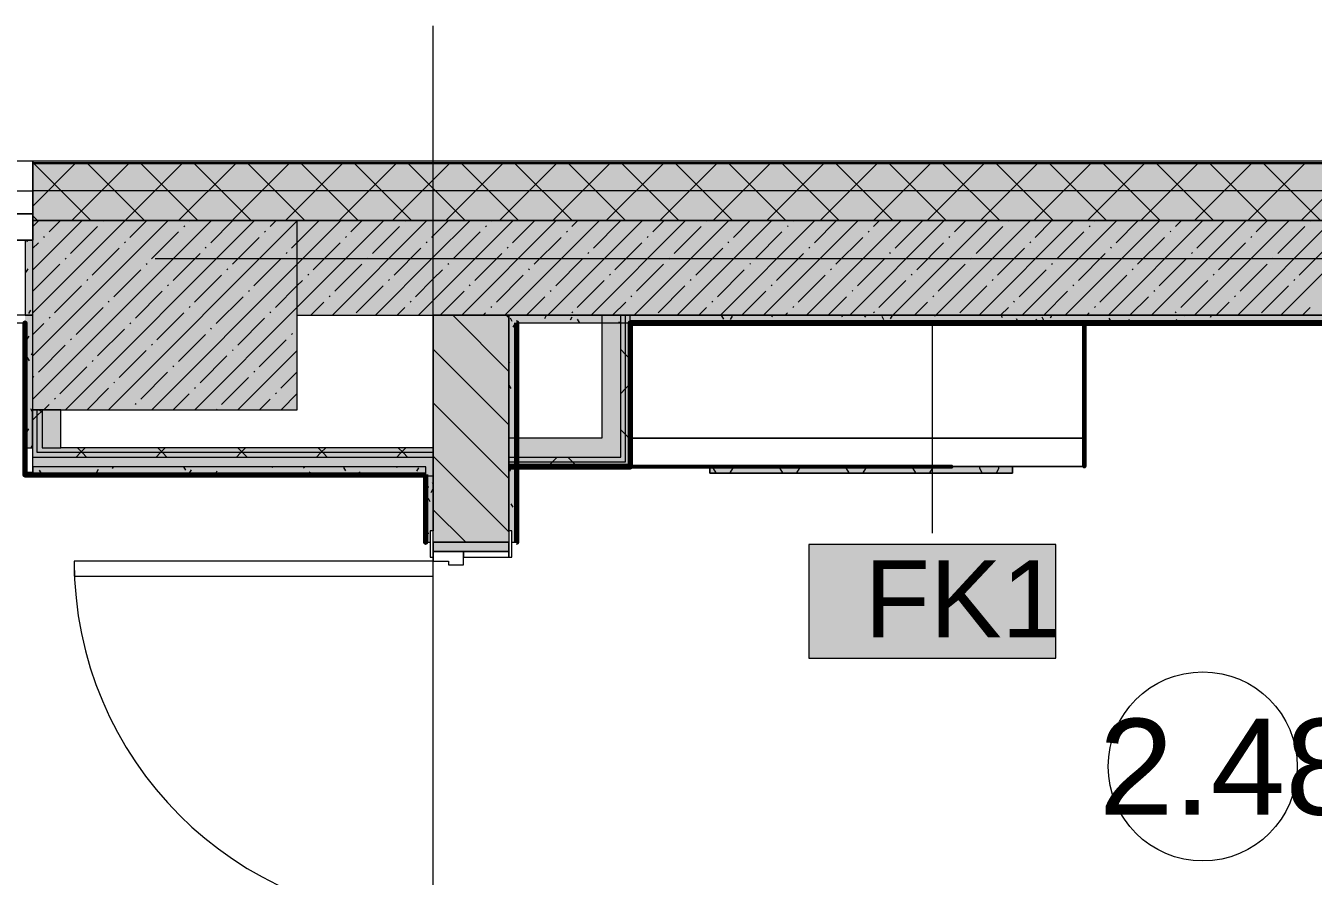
# Model space of a CAD drawing. Header units: millimetres. Extents: x -3817 to 677485, y -22715 to 103890.
# Drawn here: x 447410 to 450817, y 21586 to 23834 of the extents above; entities that cross this region are included whole.
import ezdxf

# ---------------------------------------------------------------- set-up
doc = ezdxf.new("R2010")
doc.units = ezdxf.units.MM
doc.layers.add('PDF _Геометрия', color=7, linetype='Continuous', true_color=0x1d1d1d)
doc.layers.add('PDF _Сплошная заливка', color=7, linetype='Continuous', true_color=0xffffff)
doc.layers.add('PDF _Текст', color=7, linetype='Continuous')
doc.styles.add('PDF GOST-Common', font='arial.ttf')

msp = doc.modelspace()

# ---------------------------------------------------------------- hatches: boundary and pattern name
at = {"layer": 'PDF _Сплошная заливка', "transparency": 33554559}
h = msp.add_hatch(color=256, dxfattribs=at)
h.paths.add_polyline_path([(452358.6, 23319), (452508.6, 23319), (452508.6, 23469), (447428.9, 23469), (447428.9, 23319), (450643.6, 23319)], flags=0)
h.paths.add_polyline_path([(437714.3, 23319), (438528.6, 23319), (438528.6, 23469), (437229.1, 23469), (437229.1, 23319), (437628.6, 23319)], flags=0)
h.paths.add_polyline_path([(436329.1, 23319), (436329.1, 23469), (435029.1, 23469), (435029.1, 23319), (435128.5, 23319)], flags=0)
h.paths.add_polyline_path([(445471.9, 23319), (446528.9, 23319), (446528.9, 23469), (445179.1, 23469), (445179.1, 23319)], flags=0)
h.paths.add_polyline_path([(439428.6, 23319), (440579.1, 23319), (440579.1, 23469), (439428.6, 23469)], flags=0)
h.paths.add_polyline_path([(444179, 23319), (444279.1, 23319), (444279.1, 23469), (442879.1, 23469), (442879.1, 23319), (443532.5, 23319)], flags=0)
h.paths.add_polyline_path([(433835.5, 23319), (434129.1, 23319), (434129.1, 23469), (432708.9, 23469), (432708.9, 23319), (433448.6, 23319)], flags=0)
h.paths.add_polyline_path([(427858.6, 23319), (428428.6, 23319), (428428.6, 23469), (423888.6, 23469), (423888.6, 23319), (427370.9, 23319)], flags=0)
h.paths.add_polyline_path([(429328.6, 23319), (430528.9, 23319), (430528.9, 23469), (429328.6, 23469)], flags=0)
h.paths.add_polyline_path([(420588.6, 23319), (420588.6, 23469), (420338.6, 23469), (420338.6, 23319), (420583, 23319)], flags=0)
h = msp.add_hatch(color=256, dxfattribs=at)
h.paths.add_polyline_path([(443504.1, 23069), (444279.1, 23069), (444279.1, 23319), (443379.1, 23319), (443379.1, 23069)], flags=0)
h.paths.add_polyline_path([(445471.9, 23069), (446528.9, 23069), (446528.9, 23319), (445179.1, 23319), (445179.1, 23069)], flags=0)
h.paths.add_polyline_path([(448488.6, 23069), (448488.6, 23319), (448128.6, 23319), (448128.6, 23069)], flags=0)
h.paths.add_polyline_path([(438504.1, 23069), (438528.6, 23069), (438528.6, 23319), (438328.6, 23319), (438328.6, 23069), (438454.1, 23069)], flags=0)
h.paths.add_polyline_path([(433448.6, 23069), (434129.1, 23069), (434129.1, 23319), (433448.6, 23319), (433448.6, 23199.2)], flags=0)
h.paths.add_polyline_path([(437229.1, 23069), (437628.6, 23069), (437628.6, 23319), (437229.1, 23319), (437229.1, 23180.6)], flags=0)
h.paths.add_polyline_path([(430528.9, 23069), (430528.9, 23319), (429328.6, 23319), (429328.6, 23069), (429956.7, 23069)], flags=0)
h.paths.add_polyline_path([(427838.6, 23069), (427858.6, 23069), (427858.6, 23319), (427838.6, 23319)], flags=0)
h.paths.add_polyline_path([(435029.1, 23069), (436329.1, 23069), (436329.1, 23319), (435029.1, 23319)], flags=0)
h.paths.add_polyline_path([(440300.2, 23069), (440579.1, 23069), (440579.1, 23319), (439428.6, 23319), (439428.6, 23069)], flags=0)
h.paths.add_polyline_path([(428416.1, 23069), (428428.6, 23069), (428428.6, 23319), (428078.6, 23319), (428078.6, 23069), (428403.6, 23069)], flags=0)
for points in [[(447408.9, 22718), (447428.9, 22718), (447428.6, 23069), (447408.9, 23069), (447408.9, 22819)], [(448057.8, 22693), (448488.6, 22693), (448488.6, 22705.5), (447428.6, 22705.5), (447428.6, 22693)], [(448468.6, 22648), (448468.6, 22668), (447428.9, 22668), (447428.9, 22648), (448057.8, 22648)], [(448704.2, 22669), (448997.1, 22669), (448997.1, 22681.5), (448688.6, 22681.5), (448688.6, 22669)], [(450020.6, 22651), (450020.6, 22669), (449220.6, 22668), (449220.6, 22651), (449350.7, 22651)]]:
    msp.add_hatch(color=256, dxfattribs=at).paths.add_polyline_path(points)
h = msp.add_hatch(color=256, dxfattribs=at)
h.paths.add_polyline_path([(448488.6, 21019), (448688.6, 21019), (448688.6, 21419), (448488.6, 21419), (448488.6, 21039)], flags=0)
h.paths.add_polyline_path([(448488.6, 22469), (448688.6, 22469), (448688.6, 23069), (448488.6, 23069), (448488.6, 22499)], flags=0)
at = {"layer": 'PDF _Сплошная заливка', "true_color": 0xe7e7e7, "transparency": 33554559}
for points in [[(448934.6, 22694), (448984.6, 22694), (448984.6, 23069), (448934.6, 23069), (448934.6, 22744)], [(448934.6, 22694), (448934.6, 22744), (448688.6, 22744), (448688.6, 22694), (448704.2, 22694)], [(448488.6, 22643), (448488.6, 22693), (447428.6, 22693), (447428.6, 22643), (448468.6, 22643)]]:
    msp.add_hatch(color=254, dxfattribs=at).paths.add_polyline_path(points)
at = {"layer": 'PDF _Сплошная заливка', "transparency": 33554559}
h = msp.add_hatch(color=256, dxfattribs=at)
h.paths.add_polyline_path([(448997.1, 23069), (449009.6, 23049), (449009.6, 23069), (449005.5, 23069)], flags=0)
h.paths.add_polyline_path([(448997.1, 22669), (449009.6, 22669), (449009.6, 23048), (448997.1, 23069), (448997.1, 22681.5)], flags=0)
h = msp.add_hatch(color=256, dxfattribs=at)
h.paths.add_polyline_path([(448688.6, 21039), (448708.6, 21040), (448708.6, 21419), (448696.6, 21419), (448696.6, 21389), (448688.6, 21389)], flags=0)
h.paths.add_polyline_path([(448708.6, 22469), (448708.6, 23048.5), (448688.6, 23049), (448689.7, 22499), (448696.6, 22499), (448696.6, 22469)], flags=0)
h = msp.add_hatch(color=256, dxfattribs=at)
h.paths.add_polyline_path([(448480.6, 21039), (448488.6, 21039), (448488.6, 21389), (448480.6, 21389), (448480.6, 21419), (448468.6, 21419), (448468.6, 21039)], flags=0)
h.paths.add_polyline_path([(448480.6, 22469), (448480.6, 22499), (448488.6, 22499), (448488.6, 22643), (448468.6, 22643), (448468.6, 22469)], flags=0)

# ---------------------------------------------------------------- linework, layer by layer
at = {"layer": 'PDF _Геометрия', "color": 253, "lineweight": 9, "true_color": 0xaaaaaa}
for points in [[(448488.6, 19067.2), (448488.6, 21334.1), (448488.6, 23834.1)], [(447428.9, 23337), (446528.9, 23337)], [(447358.9, 23267), (447428.6, 23267)], [(447752.7, 23219), (449858.6, 23219), (452358.6, 23219)]]:
    msp.add_lwpolyline(points, dxfattribs=at)
at = {"layer": 'PDF _Геометрия', "color": 9, "lineweight": 9, "true_color": 0xc0c0c0}
for points in [[(440579.1, 23477), (442879.1, 23477), (442879.1, 23319), (442879.1, 23477), (444279.1, 23477), (444279.1, 23319), (444279.1, 23477), (445179.1, 23477), (445179.1, 23319), (445179.1, 23477), (446528.9, 23477), (446528.9, 23319), (446528.9, 23477), (447428.9, 23477), (447428.9, 23319), (447428.9, 23477), (452516.6, 23477), (452516.6, 23472), (452516.6, 23319), (452516.6, 15039), (452358.6, 15039), (452516.6, 15039), (452516.6, 13839)], [(447428.6, 23267), (447408.9, 23267), (447408.9, 23069), (447428.6, 23069), (447408.9, 23069), (445434.1, 23069), (443579.1, 23069), (443579.1, 23049), (443579.1, 22668), (443579.1, 23069), (444279.1, 23069), (444279.1, 23319), (444279.1, 23267)], [(448128.6, 23069), (448488.6, 23069), (448488.6, 22643), (448488.6, 22718), (447503.6, 22718), (447503.6, 22819), (447428.6, 22819)], [(448708.6, 23048.5), (448708.6, 23049), (449009.6, 23049), (449009.6, 23069), (448934.6, 23069), (448934.6, 22744), (448688.6, 22744), (448688.6, 22669), (448934.6, 22669), (448997.1, 22669), (449009.6, 22669), (449009.6, 23048)], [(444279.1, 23049), (445434.1, 23049), (447408.9, 23049), (447408.9, 22718), (447428.6, 22718), (447428.6, 22820)], [(449009.6, 22669), (450210.1, 22669), (450210.1, 22744), (449010.6, 22744), (450210.1, 22744), (450210.1, 23048)], [(449010.6, 23049), (452088.6, 23049)], [(447428.9, 22718), (447428.9, 22819)], [(447428.6, 22718), (447428.6, 22705.5), (447428.6, 22643), (448467.6, 22643)], [(448468.6, 22648), (448468.6, 22668), (447428.9, 22668), (447428.9, 22648)], [(450210.1, 22669), (450020.6, 22669)], [(448468.6, 22643), (448468.6, 22469), (448480.6, 22469)], [(448488.6, 22469), (448688.6, 22469)], [(448696.6, 22469), (448708.6, 22469)]]:
    msp.add_lwpolyline(points, dxfattribs=at)
at = {"layer": 'PDF _Геометрия', "color": 7, "lineweight": 9}
for points in [[(452511.6, 15039), (452511.6, 23319), (452511.6, 23469), (452511.6, 23472), (447428.9, 23472)], [(452508.6, 15039), (452508.6, 23319), (452508.6, 23469), (447428.9, 23469)], [(452437.6, 15039), (452437.6, 23398), (447428.9, 23398)], [(448688.6, 22669), (448688.6, 23049), (448688.6, 23069), (448488.6, 23069), (448688.6, 23069), (449005.5, 23069), (452088.6, 23069), (452108.6, 23069), (452108.6, 21039)], [(452088.6, 23069), (449009.6, 23069), (449005.5, 23069), (448997.1, 23069), (448984.6, 23069), (448934.6, 23069), (448688.6, 23069), (448688.6, 23049), (448688.6, 22499), (448688.6, 22668)], [(448688.6, 22694), (448934.6, 22694), (448984.6, 22694), (448984.6, 23069), (448934.6, 23069)], [(448688.6, 22681.5), (448934.6, 22681.5), (448984.6, 22681.5), (448997.1, 22681.5), (448997.1, 23069), (448984.6, 23069)], [(449009.6, 23069), (449005.5, 23069), (448997.1, 23069)], [(448708.6, 22469), (448708.6, 23048.5)], [(449808.6, 23048.5), (449808.6, 22492.7)], [(448488.6, 22705.5), (447441.1, 22705.5), (447441.1, 22718), (447441.1, 22819)], [(447453.6, 22819), (447453.6, 22718), (447503.6, 22718)], [(447428.6, 22718), (447428.9, 22718)], [(448488.6, 22693), (447428.6, 22693)], [(447428.9, 22648), (448468.6, 22648)], [(448488.6, 22643), (448488.6, 22499), (448488.6, 22643), (448468.6, 22643)]]:
    msp.add_lwpolyline(points, dxfattribs=at)
at = {"layer": 'PDF _Геометрия', "lineweight": 9}
for points in [[(447428.9, 23357.1), (447540.7, 23469)], [(447582.8, 23319), (447432.8, 23469)], [(447532.2, 23319), (447682.2, 23469)], [(447724.3, 23319), (447574.3, 23469)], [(447673.6, 23319), (447823.6, 23469)], [(447865.7, 23319), (447715.7, 23469)], [(447815, 23319), (447965, 23469)], [(448007.1, 23319), (447857.1, 23469)], [(447956.4, 23319), (448106.4, 23469)], [(448148.5, 23319), (447998.5, 23469)], [(448097.9, 23319), (448247.9, 23469)], [(448289.9, 23319), (448139.9, 23469)], [(448239.3, 23319), (448389.3, 23469)], [(448431.4, 23319), (448281.4, 23469)], [(448380.7, 23319), (448530.7, 23469)], [(448572.8, 23319), (448422.8, 23469)], [(448522.1, 23319), (448672.1, 23469)], [(448714.2, 23319), (448564.2, 23469)], [(448663.5, 23319), (448813.5, 23469)], [(448855.6, 23319), (448705.6, 23469)], [(448805, 23319), (448955, 23469)], [(448997, 23319), (448847, 23469)], [(448946.4, 23319), (449096.4, 23469)], [(449138.5, 23319), (448988.5, 23469)], [(449087.8, 23319), (449237.8, 23469)], [(449279.9, 23319), (449129.9, 23469)], [(449229.2, 23319), (449379.2, 23469)], [(449421.3, 23319), (449271.3, 23469)], [(449370.6, 23319), (449520.6, 23469)], [(449562.7, 23319), (449412.7, 23469)], [(449512.1, 23319), (449662.1, 23469)], [(449704.2, 23319), (449554.2, 23469)], [(449653.5, 23319), (449803.5, 23469)], [(449845.6, 23319), (449695.6, 23469)], [(449794.9, 23319), (449944.9, 23469)], [(449987, 23319), (449837, 23469)], [(449936.3, 23319), (450086.3, 23469)], [(450128.4, 23319), (449978.4, 23469)], [(450077.7, 23319), (450227.7, 23469)], [(450269.8, 23319), (450119.8, 23469)], [(450219.2, 23319), (450369.2, 23469)], [(450411.3, 23319), (450261.3, 23469)], [(450360.6, 23319), (450510.6, 23469)], [(450552.7, 23319), (450402.7, 23469)], [(450502, 23319), (450652, 23469)], [(450694.1, 23319), (450544.1, 23469)], [(450643.4, 23319), (450793.4, 23469)], [(450835.5, 23319), (450685.5, 23469)], [(450784.9, 23319), (450934.9, 23469)], [(447428.6, 23302.4), (447445.3, 23319)], [(447428.6, 23188.3), (447559.3, 23319)], [(447428.6, 23074.3), (447673.4, 23319)], [(447428.6, 22960.2), (447787.4, 23319)], [(447428.6, 22846.2), (447901.5, 23319)], [(447441.4, 23319), (447428.9, 23331.6)], [(447472.3, 23289), (447502.3, 23319)], [(447515.5, 22819), (448015.5, 23319)], [(447529.3, 23232), (447600.6, 23303.2)], [(447614.9, 23317.5), (447616.4, 23319)], [(447629.6, 22819), (448128.6, 23318.1)], [(447686.1, 23274.7), (447730.4, 23319)], [(447743.6, 22819), (448128.6, 23204), (448243.6, 23319)], [(447828.7, 23303.2), (447831.1, 23305.6)], [(447843, 23317.5), (447844.5, 23319)], [(447857.7, 22819), (448128.6, 23090), (448357.7, 23319)], [(447900, 23260.5), (447958.5, 23319)], [(448056.8, 23303.2), (448072.6, 23319)], [(448113.8, 23246.2), (448128.6, 23261), (448185.1, 23317.5)], [(448221.7, 23069), (448471.7, 23319)], [(448270.6, 23289), (448300.7, 23319)], [(448327.7, 23232), (448398.9, 23303.2)], [(448335.8, 23069), (448488.6, 23221.9), (448585.8, 23319)], [(448413.2, 23317.5), (448414.7, 23319)], [(448449.8, 23069), (448488.6, 23107.8), (448699.8, 23319)], [(448484.5, 23274.7), (448488.6, 23278.9), (448528.8, 23319)], [(448563.9, 23069), (448813.9, 23319)], [(448627, 23303.2), (448629.4, 23305.6)], [(448641.3, 23317.5), (448642.8, 23319)], [(448677.9, 23069), (448927.9, 23319)], [(448698.3, 23260.5), (448756.9, 23319)], [(448792, 23069), (449042, 23319)], [(448855.1, 23303.2), (448870.9, 23319)], [(448906, 23069), (449156, 23319)], [(448912.2, 23246.2), (448983.4, 23317.5)], [(449020.1, 23069), (449270.1, 23319)], [(449069, 23289), (449099, 23319)], [(449126, 23232), (449197.3, 23303.2)], [(449134.1, 23069), (449384.1, 23319)], [(449211.5, 23317.5), (449213.1, 23319)], [(449248.2, 23069), (449498.2, 23319)], [(449282.8, 23274.7), (449327.1, 23319)], [(449362.2, 23069), (449612.2, 23319)], [(449425.4, 23303.2), (449427.8, 23305.6)], [(449439.6, 23317.5), (449441.2, 23319)], [(449476.3, 23069), (449726.3, 23319)], [(449496.7, 23260.5), (449555.2, 23319)], [(449590.3, 23069), (449840.3, 23319)], [(449653.5, 23303.2), (449669.2, 23319)], [(449704.4, 23069), (449954.4, 23319)], [(449710.5, 23246.2), (449781.8, 23317.5)], [(449818.4, 23069), (450068.4, 23319)], [(449867.3, 23289), (449897.3, 23319)], [(449924.4, 23232), (449995.6, 23303.2)], [(449932.5, 23069), (450182.5, 23319)], [(450009.9, 23317.5), (450011.4, 23319)], [(450046.5, 23069), (450296.5, 23319)], [(450081.2, 23274.7), (450125.4, 23319)], [(450160.6, 23069), (450410.6, 23319)], [(450223.7, 23303.2), (450226.1, 23305.6)], [(450238, 23317.5), (450239.5, 23319)], [(450274.6, 23069), (450524.6, 23319)], [(450295, 23260.5), (450353.5, 23319)], [(450388.7, 23069), (450638.7, 23319)], [(450451.8, 23303.2), (450467.6, 23319)], [(450502.7, 23069), (450752.7, 23319)], [(450508.9, 23246.2), (450580.1, 23317.5)], [(450616.8, 23069), (450866.8, 23319)], [(450665.7, 23289), (450695.7, 23319)], [(450722.7, 23232), (450794, 23303.2)], [(450730.8, 23069), (450980.8, 23319)], [(450808.2, 23317.5), (450809.7, 23319)], [(447458, 23274.7), (447460.4, 23277.1)], [(447743.2, 23217.7), (447814.4, 23289)], [(447957, 23203.4), (448028.3, 23274.7)], [(448042.5, 23289), (448044.9, 23291.4)], [(448256.4, 23274.7), (448258.8, 23277.1)], [(448541.5, 23217.7), (448612.8, 23289)], [(448755.3, 23203.4), (448826.6, 23274.7)], [(448840.9, 23289), (448843.3, 23291.4)], [(449054.7, 23274.7), (449057.1, 23277.1)], [(449339.8, 23217.7), (449411.1, 23289)], [(449553.7, 23203.4), (449625, 23274.7)], [(449639.2, 23289), (449641.6, 23291.4)], [(449853.1, 23274.7), (449855.4, 23277.1)], [(450138.2, 23217.7), (450209.5, 23289)], [(450352, 23203.4), (450423.3, 23274.7)], [(450437.6, 23289), (450439.9, 23291.4)], [(450651.4, 23274.7), (450653.8, 23277.1)], [(447428.6, 23245.3), (447443.8, 23260.5)], [(447586.3, 23174.9), (447657.6, 23246.2)], [(447671.9, 23260.5), (447674.3, 23262.8)], [(447800.2, 23160.7), (447871.5, 23232)], [(447885.7, 23246.2), (447888.1, 23248.6)], [(448099.6, 23232), (448101.9, 23234.3)], [(448170.8, 23189.2), (448242.1, 23260.5)], [(448384.7, 23174.9), (448456, 23246.2)], [(448470.2, 23260.5), (448472.6, 23262.8)], [(448598.5, 23160.7), (448669.8, 23232)], [(448684.1, 23246.2), (448686.4, 23248.6)], [(448897.9, 23232), (448900.3, 23234.3)], [(448969.2, 23189.2), (449040.5, 23260.5)], [(449183, 23174.9), (449254.3, 23246.2)], [(449268.6, 23260.5), (449270.9, 23262.8)], [(449396.9, 23160.7), (449468.2, 23232)], [(449482.4, 23246.2), (449484.8, 23248.6)], [(449696.3, 23232), (449698.6, 23234.3)], [(449767.5, 23189.2), (449838.8, 23260.5)], [(449981.4, 23174.9), (450052.7, 23246.2)], [(450066.9, 23260.5), (450069.3, 23262.8)], [(450195.2, 23160.7), (450266.5, 23232)], [(450280.8, 23246.2), (450283.1, 23248.6)], [(450494.6, 23232), (450497, 23234.3)], [(450565.9, 23189.2), (450637.2, 23260.5)], [(450779.7, 23174.9), (450851, 23246.2)], [(447429.5, 23132.2), (447500.8, 23203.4)], [(447515.1, 23217.7), (447517.4, 23220.1)], [(447728.9, 23203.4), (447731.3, 23205.8)], [(448014, 23146.4), (448085.3, 23217.7)], [(448227.9, 23132.2), (448299.2, 23203.4)], [(448313.4, 23217.7), (448315.8, 23220.1)], [(448527.2, 23203.4), (448529.6, 23205.8)], [(448812.4, 23146.4), (448883.7, 23217.7)], [(449026.2, 23132.2), (449097.5, 23203.4)], [(449111.8, 23217.7), (449114.1, 23220.1)], [(449325.6, 23203.4), (449328, 23205.8)], [(449610.7, 23146.4), (449682, 23217.7)], [(449824.6, 23132.2), (449895.8, 23203.4)], [(449910.1, 23217.7), (449912.5, 23220.1)], [(450123.9, 23203.4), (450126.3, 23205.8)], [(450409.1, 23146.4), (450480.3, 23217.7)], [(450622.9, 23132.2), (450694.2, 23203.4)], [(450708.4, 23217.7), (450710.8, 23220.1)], [(447572.1, 23160.7), (447574.5, 23163)], [(447643.4, 23117.9), (447714.6, 23189.2)], [(447857.2, 23103.7), (447928.5, 23174.9)], [(447942.7, 23189.2), (447945.1, 23191.6)], [(448156.6, 23174.9), (448159, 23177.3)], [(448370.4, 23160.7), (448372.8, 23163)], [(448441.7, 23117.9), (448488.6, 23164.8), (448513, 23189.2)], [(448655.6, 23103.7), (448726.8, 23174.9)], [(448741.1, 23189.2), (448743.5, 23191.6)], [(448954.9, 23174.9), (448957.3, 23177.3)], [(449168.8, 23160.7), (449171.1, 23163)], [(449240.1, 23117.9), (449311.3, 23189.2)], [(449453.9, 23103.7), (449525.2, 23174.9)], [(449539.4, 23189.2), (449541.8, 23191.6)], [(449753.3, 23174.9), (449755.6, 23177.3)], [(449967.1, 23160.7), (449969.5, 23163)], [(450038.4, 23117.9), (450109.7, 23189.2)], [(450252.2, 23103.7), (450323.5, 23174.9)], [(450337.8, 23189.2), (450340.2, 23191.6)], [(450551.6, 23174.9), (450554, 23177.3)], [(450765.5, 23160.7), (450767.8, 23163)], [(447486.5, 23075.1), (447557.8, 23146.4)], [(447700.4, 23060.9), (447771.7, 23132.2)], [(447785.9, 23146.4), (447788.3, 23148.8)], [(447999.8, 23132.2), (448002.1, 23134.5)], [(448071.1, 23089.4), (448128.6, 23147), (448142.3, 23160.7)], [(448284.9, 23075.1), (448356.2, 23146.4)], [(448506.9, 23069), (448570, 23132.2)], [(448584.3, 23146.4), (448586.6, 23148.8)], [(448798.1, 23132.2), (448800.5, 23134.5)], [(448869.4, 23089.4), (448940.7, 23160.7)], [(449083.2, 23075.1), (449154.5, 23146.4)], [(449305.2, 23069), (449368.4, 23132.2)], [(449382.6, 23146.4), (449385, 23148.8)], [(449596.5, 23132.2), (449598.8, 23134.5)], [(449667.7, 23089.4), (449739, 23160.7)], [(449881.6, 23075.1), (449952.9, 23146.4)], [(450103.5, 23069), (450166.7, 23132.2)], [(450181, 23146.4), (450183.3, 23148.8)], [(450394.8, 23132.2), (450397.2, 23134.5)], [(450466.1, 23089.4), (450537.4, 23160.7)], [(450679.9, 23075.1), (450751.2, 23146.4)], [(447629.1, 23103.7), (447631.5, 23106)], [(447914.2, 23046.6), (447985.5, 23117.9)], [(448164.7, 23069), (448199.4, 23103.7)], [(448213.6, 23117.9), (448216, 23120.3)], [(448427.5, 23103.7), (448429.8, 23106)], [(448735, 23069), (448783.9, 23117.9)], [(448963.1, 23069), (448997.7, 23103.7)], [(449012, 23117.9), (449014.3, 23120.3)], [(449225.8, 23103.7), (449228.2, 23106)], [(449533.3, 23069), (449582.2, 23117.9)], [(449761.4, 23069), (449796, 23103.7)], [(449810.3, 23117.9), (449812.7, 23120.3)], [(450024.1, 23103.7), (450026.5, 23106)], [(450331.6, 23069), (450380.5, 23117.9)], [(450559.7, 23069), (450594.4, 23103.7)], [(450608.6, 23117.9), (450611, 23120.3)], [(447472.3, 23060.9), (447474.7, 23063.3)], [(447543.6, 23018.1), (447614.9, 23089.4)], [(447757.4, 23003.9), (447828.7, 23075.1)], [(447843, 23089.4), (447845.3, 23091.8)], [(447971.3, 22989.6), (448042.5, 23060.9)], [(448056.8, 23075.1), (448059.2, 23077.5)], [(448392.8, 23069), (448413.2, 23089.4)], [(448688.6, 22920.3), (448539.9, 23069)], [(448620.9, 23069), (448627, 23075.1)], [(448641.3, 23089.4), (448643.7, 23091.8)], [(448688.6, 23061.7), (448681.4, 23069)], [(448855.1, 23075.1), (448857.5, 23077.5)], [(449191.2, 23069), (449211.5, 23089.4)], [(449419.3, 23069), (449425.4, 23075.1)], [(449439.6, 23089.4), (449442, 23091.8)], [(449653.5, 23075.1), (449655.9, 23077.5)], [(449989.5, 23069), (450009.9, 23089.4)], [(450217.6, 23069), (450223.7, 23075.1)], [(450238, 23089.4), (450240.4, 23091.8)], [(450451.8, 23075.1), (450454.2, 23077.5)], [(450787.8, 23069), (450808.2, 23089.4)], [(447428.6, 23017.2), (447458, 23046.6)], [(447600.6, 22961.1), (447671.9, 23032.4)], [(447686.1, 23046.6), (447688.5, 23049)], [(447900, 23032.4), (447902.3, 23034.7)], [(448128.1, 23032.4), (448128.6, 23032.9)], [(447529.3, 23003.9), (447531.7, 23006.2)], [(447743.2, 22989.6), (447745.5, 22992)], [(447814.4, 22946.8), (447885.7, 23018.1)], [(448028.3, 22932.6), (448099.6, 23003.9)], [(448113.8, 23018.1), (448116.2, 23020.5)], [(447443.8, 22918.3), (447515.1, 22989.6)], [(447657.6, 22904.1), (447728.9, 22975.3)], [(447871.5, 22889.8), (447942.7, 22961.1)], [(447957, 22975.3), (447959.4, 22977.7)], [(447971.7, 22819), (448128.6, 22975.9)], [(448688.6, 22778.9), (448488.6, 22978.9)], [(449009.6, 22952.9), (448997.1, 22965.4), (448984.6, 22977.9)], [(447500.8, 22861.3), (447572.1, 22932.6)], [(447586.3, 22946.8), (447588.7, 22949.2)], [(447800.2, 22932.6), (447802.6, 22934.9)], [(447429.5, 22904.1), (447431.9, 22906.4)], [(447643.4, 22889.8), (447645.7, 22892.2)], [(447714.6, 22847), (447785.9, 22918.3)], [(447928.5, 22832.8), (447999.8, 22904.1)], [(448014, 22918.3), (448016.4, 22920.7)], [(448085.3, 22875.6), (448128.6, 22918.9)], [(447572.6, 22819), (447629.1, 22875.6)], [(447800.7, 22819), (447843, 22861.3)], [(447857.2, 22875.6), (447859.6, 22877.9)], [(448071.1, 22861.3), (448073.4, 22863.7)], [(448085.8, 22819), (448128.6, 22861.9)], [(448984.6, 22862.3), (448997.1, 22874.8), (449009.6, 22887.3)], [(447458.5, 22819), (447472.3, 22832.8)], [(447486.5, 22847), (447488.9, 22849.4)], [(447700.4, 22832.8), (447702.8, 22835.2)], [(447914.7, 22819), (447916.6, 22820.9)], [(448028.8, 22819), (448056.8, 22847)], [(448688.6, 22637.5), (448488.6, 22837.5)], [(447428.6, 22791.2), (447441.1, 22803.7), (447453.6, 22816.2)], [(447453.6, 22811.8), (447446.4, 22819)], [(449009.6, 22740.7), (448997.1, 22753.2), (448984.6, 22765.7)], [(447542.6, 22693), (447555.1, 22705.5), (447567.6, 22718)], [(447572.4, 22693), (447559.9, 22705.5), (447547.4, 22718)], [(447754.7, 22693), (447767.2, 22705.5), (447779.7, 22718)], [(447784.6, 22693), (447772.1, 22705.5), (447759.6, 22718)], [(447966.8, 22693), (447979.3, 22705.5), (447991.8, 22718)], [(447996.7, 22693), (447984.2, 22705.5), (447971.7, 22718)], [(448179, 22693), (448191.5, 22705.5), (448204, 22718)], [(448208.8, 22693), (448196.3, 22705.5), (448183.8, 22718)], [(448391.1, 22693), (448403.6, 22705.5), (448416.1, 22718)], [(448421, 22693), (448408.5, 22705.5), (448396, 22718)], [(448688.6, 22496), (448488.6, 22696)], [(448791.4, 22669), (448803.9, 22681.5), (448816.4, 22694)], [(448869.2, 22669), (448856.7, 22681.5), (448844.2, 22694)], [(449003.5, 22669), (449009.6, 22675.2)], [(448574.3, 22469), (448488.6, 22554.6)]]:
    msp.add_lwpolyline(points, dxfattribs=at)
at = {"layer": 'PDF _Геометрия', "color": 116, "lineweight": 13, "true_color": 0x008040}
msp.add_lwpolyline([(446528.9, 23398), (447428.9, 23398)], dxfattribs=at)
at = {"layer": 'PDF _Геометрия', "color": 253, "lineweight": 13, "true_color": 0xaaaaaa}
for points in [[(447428.9, 23337), (447428.9, 23267), (447358.9, 23267), (447358.9, 23337)], [(448488.6, 22429), (448488.6, 22499), (448480.6, 22499), (448480.6, 22429)], [(448696.6, 22429), (448696.6, 22499), (448688.6, 22499), (448688.6, 22429)], [(448688.6, 22444), (448688.6, 22469), (448488.6, 22469), (448488.6, 22444)], [(447538.6, 22419), (447538.6, 22379), (448488.6, 22379), (448488.6, 22419)], [(448488.6, 22419), (448528.6, 22419), (448528.6, 22409), (448568.6, 22409), (448568.6, 22444), (448488.6, 22444)], [(448489.6, 22429), (448489.6, 22444), (448488.6, 22444), (448488.6, 22429)], [(448688.6, 22429), (448688.6, 22444), (448568.6, 22444), (448568.6, 22429)]]:
    msp.add_lwpolyline(points, close=True, dxfattribs=at)
at = {"layer": 'PDF _Геометрия', "color": 7, "lineweight": 9}
for points in [[(448128.6, 23319), (447428.6, 23319), (447428.6, 22819), (448128.6, 22819)], [(448488.6, 23319), (447428.9, 23319)], [(450135.2, 22462.6), (449482, 22462.6), (449482, 22162.6), (450135.2, 22162.6)]]:
    msp.add_lwpolyline(points, close=True, dxfattribs=at)
at = {"layer": 'PDF _Геометрия', "color": 9, "lineweight": 9, "true_color": 0xc0c0c0}
msp.add_lwpolyline([(448488.6, 23319), (452358.6, 23319), (452108.6, 23319)], close=True, dxfattribs=at)
at = {"layer": 'PDF _Геометрия', "color": 253, "lineweight": 9, "true_color": 0x9b9b9b}
for points in [[(447415.2, 23262.4), (447412.5, 23267)], [(447415.6, 23191.5), (447410.6, 23182.8)], [(447422.7, 23081.9), (447417.7, 23073.1)], [(448697.7, 23052.6), (448692.7, 23061.3)], [(448787.4, 23068.2), (448782.4, 23059.5)], [(448855.5, 23064.1), (448850.4, 23055.4)], [(449257.2, 23058.8), (449252.2, 23067.6)], [(449278.9, 23066), (449273.9, 23057.3)], [(449315.8, 23069), (449315.5, 23068.5)], [(449386.2, 23069), (449383.5, 23064.4)], [(449571, 23064), (449568.1, 23069)], [(449632.6, 23069), (449629.3, 23063.3)], [(449639, 23068.1), (449638.5, 23069)], [(449680.7, 23057), (449675.7, 23065.7)], [(449702.3, 23067.9), (449697.3, 23059.2)], [(449816.7, 23065.1), (449814.5, 23069)], [(449994.4, 23062.1), (449990.5, 23069)], [(450036.1, 23051), (450031.1, 23059.7)], [(450104.1, 23055.1), (450099.1, 23063.8)], [(450125.3, 23069), (450120.7, 23061.1)], [(450230.9, 23069), (450230.4, 23068.2)], [(450281.8, 23052.1), (450276.8, 23060.8)], [(450477.3, 23069), (450476.1, 23067.1)], [(450547.6, 23069), (450544.2, 23063)], [(448704.2, 23045.9), (448699.1, 23037.2)], [(448875.4, 23049.6), (448870.4, 23058.3)], [(448981.4, 23049), (448980.1, 23051.2)], [(449237.3, 23054.9), (449233.9, 23049)], [(449483, 23053.8), (449480.2, 23049)], [(449551, 23049.7), (449550.6, 23049)], [(449720.5, 23049), (449717.3, 23054.5)], [(450084.1, 23058.7), (450079.1, 23049.9)], [(450142.8, 23049), (450140.7, 23052.6)], [(450329.9, 23057.6), (450324.9, 23049)], [(450397.9, 23053.5), (450395.3, 23049)], [(450459.5, 23049.1), (450454.5, 23057.8)], [(450565.2, 23049), (450564.2, 23050.7)], [(450643.6, 23052.4), (450641.7, 23049)], [(447418.6, 23013.8), (447413.6, 23005.1)], [(447420.4, 22948.6), (447415.3, 22957.3)], [(447428.6, 22970.2), (447424.7, 22963.5)], [(448690.7, 22942.9), (448688.6, 22946.4)], [(448688.6, 22919.7), (448690.5, 22919.7)], [(448688.6, 22858.8), (448690.5, 22858.8)], [(448694.8, 22874.9), (448689.7, 22883.6)], [(447428.5, 22812.5), (447423.5, 22821.2)], [(447417.5, 22768.1), (447412.5, 22759.4)], [(448688.6, 22767.3), (448690.5, 22767.3)], [(447428.7, 22726.4), (447423.8, 22718)], [(447451.9, 22650.1), (447446.9, 22658.8)], [(447558.7, 22648), (447556.6, 22651.7)], [(447602.3, 22661.4), (447597.3, 22652.7)], [(447641.3, 22668), (447638.9, 22663.9)], [(447833.7, 22659.3), (447828.7, 22668)], [(447848, 22660.3), (447843, 22651.6)], [(447916.1, 22656.2), (447911.3, 22648)], [(448063.6, 22668), (448062.3, 22665.7)], [(448147.5, 22664.5), (448145.5, 22668)], [(448161.8, 22655.1), (448157.7, 22648)], [(448229.8, 22651.1), (448228.1, 22648)], [(448257.2, 22657.4), (448252.1, 22666.1)], [(448297.8, 22648), (448293.8, 22655)], [(448393.2, 22665.6), (448391.8, 22668)], [(448449.2, 22665.2), (448444.1, 22656.5)], [(448694.9, 22664.1), (448689.9, 22655.4)], [(447734.7, 22648), (447734.3, 22648.7)], [(447806.4, 22649.2), (447805.7, 22648)], [(448488.6, 22622.3), (448486.7, 22625.6)], [(448468.6, 22614.9), (448477.2, 22614.9)], [(448480.6, 22575.3), (448475.6, 22584)], [(448486.7, 22608.3), (448481.7, 22599.6)], [(448688.6, 22584.4), (448690.5, 22584.4)], [(448699.9, 22561.1), (448694.9, 22569.8)], [(448469.4, 22533.6), (448468.6, 22535)], [(448688.6, 22523.5), (448690.5, 22523.5)], [(448468.6, 22493), (448477.2, 22493)], [(448471.5, 22469), (448468.6, 22474)]]:
    msp.add_lwpolyline(points, dxfattribs=at)
at = {"layer": 'PDF _Геометрия', "color": 231, "lineweight": 70, "true_color": 0xff80c0}
for points in [[(447428.9, 22648), (447408.9, 22648), (447408.9, 23048), (447407.9, 23048), (447407.9, 22647), (447408.9, 22647), (448468.6, 22647), (448468.6, 22648)], [(452088.6, 23049), (449009.6, 23049), (449009.6, 22669), (448688.6, 22669)], [(448688.6, 22668), (449010.6, 22668), (449010.6, 22669), (449010.6, 23049)], [(448708.6, 22469), (448709.6, 22469), (448709.6, 23048.5), (448708.6, 23048.5)], [(449009.6, 23048), (452087.6, 23048), (452087.6, 21040), (448708.6, 21040)], [(448467.6, 22643), (448467.6, 22469), (448468.6, 22469), (448468.6, 22643)]]:
    msp.add_lwpolyline(points, dxfattribs=at)
at = {"layer": 'PDF _Геометрия', "color": 231, "lineweight": 9, "true_color": 0xff80c0}
for points in [[(448708.6, 23048.5), (448708.6, 22469)], [(449010.6, 23049), (449009.6, 23049), (449009.6, 23048)], [(448688.6, 22669), (448688.6, 22668)], [(448468.6, 22648), (447428.9, 22648)], [(448468.6, 22643), (448467.6, 22643)]]:
    msp.add_lwpolyline(points, dxfattribs=at)
at = {"layer": 'PDF _Геометрия', "color": 231, "lineweight": 53, "true_color": 0xff80c0}
for points in [[(450211.1, 22668.5), (450210.1, 22668.5), (450210.1, 23048)], [(450211.1, 23048), (450211.1, 22668.5), (450211.1, 23048)], [(449010.6, 22669), (449859.6, 22669), (449859.6, 22668), (449010.6, 22668)]]:
    msp.add_lwpolyline(points, dxfattribs=at)
at = {"layer": 'PDF _Геометрия', "color": 8, "lineweight": 9, "true_color": 0x808080}
msp.add_lwpolyline([(449220.6, 22651), (450020.6, 22651), (450020.6, 22669), (450020.6, 22651)], close=True, dxfattribs=at)
msp.add_lwpolyline([(449220.6, 22668), (449220.6, 22651), (449220.6, 22668)], dxfattribs=at)
at = {"layer": 'PDF _Геометрия', "color": 252, "lineweight": 9, "true_color": 0x959595}
for points in [[(449230.3, 22664), (449230.3, 22668)], [(449237.1, 22652.2), (449230.3, 22664)], [(449239.1, 22651), (449237.1, 22652.2)], [(449272.2, 22651), (449274.2, 22652.2)], [(449274.2, 22652.2), (449281.1, 22664)], [(449281.1, 22664), (449281.1, 22668)], [(449406.2, 22664), (449406.2, 22668)], [(449413, 22652.2), (449406.2, 22664)], [(449415.1, 22651), (449413, 22652.2)], [(449448.1, 22651), (449450.2, 22652.2)], [(449450.2, 22652.2), (449457, 22664)], [(449457, 22664), (449457, 22668)], [(449582.2, 22664), (449582.2, 22668)], [(449589, 22652.2), (449582.2, 22664)], [(449591.1, 22651), (449589, 22652.2)], [(449624.1, 22651), (449626.2, 22652.2)], [(449626.2, 22652.2), (449633, 22664)], [(449633, 22664), (449633, 22668)], [(449758.2, 22664), (449758.2, 22668)], [(449765, 22652.2), (449758.2, 22664)], [(449767.1, 22651), (449765, 22652.2)], [(449800.1, 22651), (449802.2, 22652.2)], [(449802.2, 22652.2), (449809, 22664)], [(449809, 22664), (449809, 22668)], [(449941, 22652.2), (449934.2, 22664), (449934.2, 22669)], [(449943.1, 22651), (449941, 22652.2)], [(449976.1, 22651), (449978.2, 22652.2)], [(449978.2, 22652.2), (449985, 22664)], [(449985, 22664), (449985, 22669)]]:
    msp.add_lwpolyline(points, dxfattribs=at)
at = {"layer": 'PDF _Геометрия', "color": 254, "lineweight": 9, "true_color": 0xdfdfdf}
msp.add_lwpolyline([(450020.6, 22669), (449859.6, 22669)], dxfattribs=at)
at = {"layer": 'PDF _Геометрия', "color": 7, "lineweight": 9}
msp.add_circle((450524.2, 21876), 250, dxfattribs=at)
msp.add_circle((450524.2, 21876), 250, dxfattribs=at)
at = {"layer": 'PDF _Геометрия', "color": 253, "lineweight": 9, "true_color": 0xaaaaaa}
msp.add_arc((448488.6, 22419), 950, 180, 270, dxfattribs=at)
at = {"layer": 'PDF _Сплошная заливка', "lineweight": 35, "transparency": 33554559}
for points in [[(447428.6, 22819), (448128.6, 22819), (447428.6, 23319), (448128.6, 23319)], [(448488.6, 23069), (452108.6, 23069), (448488.6, 23319), (452108.6, 23319)], [(447408.9, 23069), (447428.6, 23069), (447408.9, 23267), (447428.6, 23267)], [(448688.6, 23049), (452088.6, 23049), (448688.6, 23069), (452088.6, 23069)], [(448997.1, 22681.5), (448997.1, 23069), (448984.6, 22681.5), (448984.6, 23069)], [(447441.1, 22705.5), (447441.1, 22819), (447428.6, 22705.5), (447428.6, 22819)], [(447453.6, 22718), (447453.6, 22819), (447441.1, 22718), (447441.1, 22819)], [(447441.1, 22705.5), (448488.6, 22705.5), (447441.1, 22718), (448488.6, 22718)], [(448688.6, 22681.5), (448984.6, 22681.5), (448688.6, 22694), (448984.6, 22694)], [(448688.6, 22444), (448688.6, 22469), (448488.6, 22444), (448488.6, 22469)]]:
    msp.add_solid(points, dxfattribs=at)
at = {"layer": 'PDF _Сплошная заливка', "color": 254, "lineweight": 35, "true_color": 0xffb9dc, "transparency": 33554559}
for points in [[(449009.6, 22669), (449010.6, 22669), (449009.6, 23049)], [(449859.6, 22668), (449859.6, 22669), (449350.7, 22668)]]:
    msp.add_solid(points, dxfattribs=at)
at = {"layer": 'PDF _Сплошная заливка', "color": 254, "lineweight": 35, "true_color": 0xe7e7e7, "transparency": 33554559}
msp.add_solid([(447503.6, 22718), (447503.6, 22819), (447453.6, 22718), (447453.6, 22819)], dxfattribs=at)
at = {"layer": 'PDF _Сплошная заливка', "lineweight": 9, "transparency": 33554559}
msp.add_solid([(450135.2, 22462.6), (449482, 22462.6), (450135.2, 22162.6), (449482, 22162.6)], dxfattribs=at)

# ---------------------------------------------------------------- texts
at = {"layer": 'PDF _Текст', "insert": (449629.2, 22319.2), "char_height": 203.2, "attachment_point": 4, "style": 'PDF GOST-Common'}
msp.add_mtext('FK1', dxfattribs=at)
at = {"layer": 'PDF _Текст', "color": 250, "true_color": 0x3c3c3c, "insert": (450249.5, 21873.2), "char_height": 254, "attachment_point": 4, "style": 'PDF GOST-Common'}
msp.add_mtext('2.48', dxfattribs=at)

doc.saveas('drawing.dxf')
